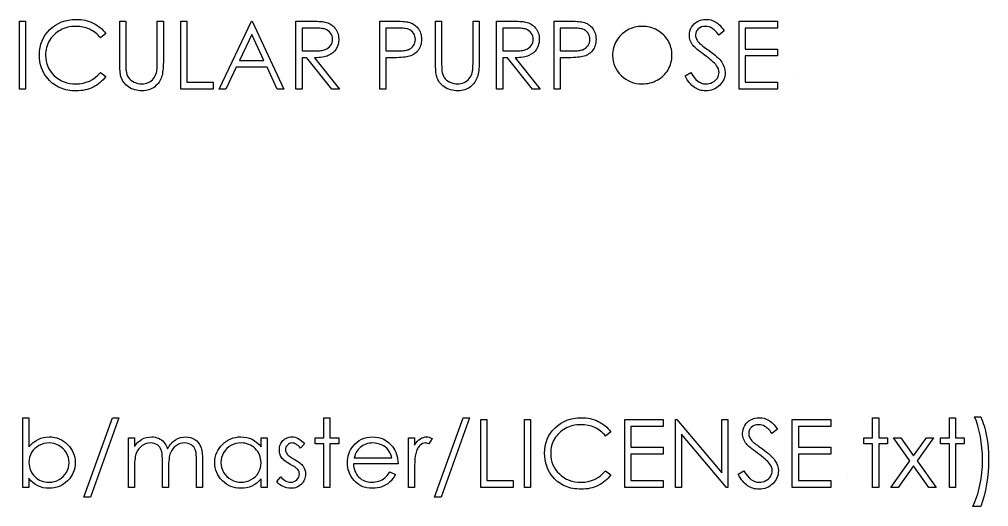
# Model space of a CAD drawing. Header units: millimetres. Extents: x -49 to 245, y 0 to 119.
# Drawn here: x 194.74 to 244.6, y 66.39 to 91.47 of the extents above; entities that cross this region are included whole.
import ezdxf

# ---------------------------------------------------------------- set-up
doc = ezdxf.new("R2010")
doc.units = ezdxf.units.MM

msp = doc.modelspace()

# ---------------------------------------------------------------- linework, layer by layer
at = {"color": 7, "linetype": 'Continuous'}
for p, q in [((226.76, 91.468), (226.76, 91.468)), ((234.612, 88.417), (234.612, 88.417)), ((237.35, 67.917), (237.35, 67.917))]:
    msp.add_line(p, q, dxfattribs=at)
at = {"color": 7, "linetype": 'Continuous', "flags": 128}
for points in [[(194.744, 91.379), (195.058, 91.379), (195.058, 91.379), (195.058, 87.879), (195.058, 87.879), (194.744, 87.879), (194.744, 87.879), (194.744, 91.379)], [(199.186, 90.736), (198.911, 90.526), (198.911, 90.526), (198.852, 90.595), (198.789, 90.661), (198.724, 90.722), (198.656, 90.778), (198.585, 90.83), (198.511, 90.878), (198.434, 90.921), (198.354, 90.961), (198.187, 91.026), (198.012, 91.072), (197.83, 91.1), (197.639, 91.109), (197.639, 91.109), (197.534, 91.106), (197.431, 91.097), (197.329, 91.081), (197.23, 91.059), (197.132, 91.031), (197.036, 90.998), (196.943, 90.957), (196.851, 90.911), (196.763, 90.859), (196.68, 90.803), (196.602, 90.743), (196.53, 90.678), (196.462, 90.609), (196.399, 90.536), (196.342, 90.459), (196.289, 90.377), (196.242, 90.292), (196.202, 90.205), (196.168, 90.115), (196.14, 90.022), (196.118, 89.926), (196.103, 89.829), (196.093, 89.728), (196.09, 89.625), (196.09, 89.625), (196.097, 89.47), (196.118, 89.322), (196.152, 89.18), (196.201, 89.046), (196.264, 88.917), (196.341, 88.795), (196.431, 88.679), (196.536, 88.571), (196.651, 88.472), (196.774, 88.385), (196.903, 88.313), (197.04, 88.254), (197.184, 88.207), (197.336, 88.174), (197.495, 88.154), (197.661, 88.148), (197.661, 88.148), (197.844, 88.157), (198.019, 88.184), (198.187, 88.23), (198.348, 88.294), (198.5, 88.376), (198.645, 88.476), (198.782, 88.594), (198.911, 88.731), (198.911, 88.731), (199.186, 88.523), (199.186, 88.523), (199.119, 88.438), (199.047, 88.357), (198.972, 88.282), (198.893, 88.212), (198.81, 88.146), (198.722, 88.086), (198.63, 88.031), (198.535, 87.98), (198.436, 87.935), (198.334, 87.897), (198.23, 87.864), (198.122, 87.836), (198.012, 87.815), (197.898, 87.801), (197.782, 87.792), (197.663, 87.789), (197.663, 87.789), (197.55, 87.791), (197.44, 87.799), (197.334, 87.811), (197.23, 87.827), (197.129, 87.848), (197.032, 87.875), (196.937, 87.906), (196.845, 87.942), (196.756, 87.982), (196.67, 88.028), (196.588, 88.078), (196.508, 88.133), (196.431, 88.193), (196.358, 88.257), (196.287, 88.327), (196.22, 88.401), (196.22, 88.401), (196.116, 88.533), (196.025, 88.673), (195.949, 88.819), (195.887, 88.972), (195.838, 89.131), (195.804, 89.297), (195.783, 89.469), (195.776, 89.649), (195.776, 89.649), (195.784, 89.837), (195.81, 90.018), (195.852, 90.192), (195.91, 90.357), (195.985, 90.515), (196.078, 90.665), (196.187, 90.808), (196.313, 90.943), (196.452, 91.067), (196.598, 91.173), (196.754, 91.263), (196.918, 91.337), (197.09, 91.395), (197.271, 91.435), (197.461, 91.46), (197.659, 91.468), (197.659, 91.468), (197.78, 91.465), (197.897, 91.456), (198.012, 91.441), (198.123, 91.42), (198.232, 91.393), (198.338, 91.36), (198.441, 91.32), (198.54, 91.275), (198.636, 91.225), (198.728, 91.17), (198.816, 91.109), (198.899, 91.045), (198.977, 90.975), (199.052, 90.9), (199.121, 90.82), (199.186, 90.736)], [(199.904, 91.379), (200.218, 91.379), (200.218, 91.379), (200.218, 89.281), (200.218, 89.281), (200.218, 89.192), (200.219, 89.112), (200.22, 89.041), (200.222, 88.979), (200.224, 88.925), (200.226, 88.88), (200.229, 88.843), (200.232, 88.816), (200.232, 88.816), (200.25, 88.718), (200.276, 88.627), (200.311, 88.546), (200.353, 88.472), (200.407, 88.406), (200.474, 88.345), (200.554, 88.291), (200.646, 88.241), (200.745, 88.2), (200.844, 88.171), (200.943, 88.153), (201.043, 88.148), (201.043, 88.148), (201.128, 88.153), (201.212, 88.166), (201.294, 88.189), (201.375, 88.221), (201.451, 88.261), (201.521, 88.308), (201.584, 88.363), (201.641, 88.424), (201.691, 88.492), (201.734, 88.568), (201.769, 88.649), (201.798, 88.738), (201.798, 88.738), (201.806, 88.775), (201.813, 88.822), (201.82, 88.877), (201.824, 88.94), (201.829, 89.012), (201.831, 89.094), (201.833, 89.183), (201.834, 89.281), (201.834, 89.281), (201.834, 91.379), (201.834, 91.379), (202.148, 91.379), (202.148, 91.379), (202.148, 89.265), (202.148, 89.265), (202.146, 89.15), (202.142, 89.042), (202.135, 88.938), (202.125, 88.84), (202.113, 88.749), (202.098, 88.662), (202.08, 88.581), (202.059, 88.506), (202.034, 88.435), (202.003, 88.366), (201.967, 88.3), (201.926, 88.236), (201.878, 88.174), (201.826, 88.115), (201.768, 88.057), (201.704, 88.003), (201.636, 87.953), (201.564, 87.909), (201.489, 87.872), (201.41, 87.842), (201.328, 87.819), (201.243, 87.802), (201.153, 87.792), (201.06, 87.789), (201.06, 87.789), (200.959, 87.792), (200.862, 87.801), (200.769, 87.818), (200.68, 87.839), (200.593, 87.868), (200.511, 87.902), (200.433, 87.944), (200.358, 87.991), (200.288, 88.043), (200.224, 88.1), (200.166, 88.161), (200.114, 88.226), (200.068, 88.295), (200.028, 88.369), (199.995, 88.446), (199.966, 88.527), (199.966, 88.527), (199.952, 88.583), (199.939, 88.65), (199.929, 88.727), (199.919, 88.814), (199.913, 88.911), (199.908, 89.019), (199.905, 89.136), (199.904, 89.265), (199.904, 89.265), (199.904, 91.379)], [(203.045, 91.379), (203.359, 91.379), (203.359, 91.379), (203.359, 88.237), (203.359, 88.237), (204.705, 88.237), (204.705, 88.237), (204.705, 87.879), (204.705, 87.879), (203.045, 87.879), (203.045, 87.879), (203.045, 91.379)], [(206.725, 91.379), (208.34, 87.879), (208.34, 87.879), (207.999, 87.879), (207.999, 87.879), (207.481, 89), (207.481, 89), (205.894, 89), (205.894, 89), (205.362, 87.879), (205.362, 87.879), (205.019, 87.879), (205.019, 87.879), (206.68, 91.379), (206.68, 91.379), (206.725, 91.379)], [(208.968, 91.379), (209.669, 91.379), (209.669, 91.379), (209.809, 91.378), (209.938, 91.376), (210.054, 91.371), (210.159, 91.367), (210.253, 91.36), (210.334, 91.352), (210.404, 91.342), (210.462, 91.331), (210.462, 91.331), (210.538, 91.311), (210.611, 91.285), (210.68, 91.254), (210.746, 91.218), (210.807, 91.177), (210.865, 91.13), (210.92, 91.079), (210.971, 91.022), (211.017, 90.962), (211.057, 90.898), (211.09, 90.83), (211.118, 90.759), (211.14, 90.685), (211.155, 90.608), (211.164, 90.527), (211.167, 90.443), (211.167, 90.443), (211.158, 90.303), (211.133, 90.173), (211.089, 90.051), (211.029, 89.937), (210.952, 89.835), (210.861, 89.746), (210.755, 89.67), (210.634, 89.607), (210.567, 89.582), (210.494, 89.558), (210.415, 89.539), (210.329, 89.523), (210.237, 89.511), (210.14, 89.502), (210.036, 89.496), (209.926, 89.494), (209.926, 89.494), (211.212, 87.879), (211.212, 87.879), (210.823, 87.879), (210.823, 87.879), (209.537, 89.494), (209.537, 89.494), (209.282, 89.494), (209.282, 89.494), (209.282, 87.879), (209.282, 87.879), (208.968, 87.879), (208.968, 87.879), (208.968, 91.379)], [(213.276, 91.379), (213.962, 91.379), (213.962, 91.379), (214.104, 91.378), (214.234, 91.375), (214.351, 91.371), (214.457, 91.365), (214.55, 91.358), (214.633, 91.349), (214.702, 91.339), (214.759, 91.326), (214.759, 91.326), (214.832, 91.305), (214.9, 91.279), (214.966, 91.248), (215.028, 91.212), (215.086, 91.172), (215.142, 91.126), (215.193, 91.076), (215.242, 91.02), (215.286, 90.961), (215.324, 90.898), (215.356, 90.83), (215.383, 90.76), (215.403, 90.685), (215.418, 90.607), (215.427, 90.525), (215.43, 90.44), (215.43, 90.44), (215.427, 90.353), (215.418, 90.271), (215.404, 90.193), (215.383, 90.119), (215.357, 90.048), (215.325, 89.981), (215.287, 89.918), (215.244, 89.859), (215.196, 89.804), (215.142, 89.754), (215.085, 89.708), (215.023, 89.668), (214.956, 89.632), (214.886, 89.6), (214.811, 89.574), (214.731, 89.551), (214.731, 89.551), (214.665, 89.538), (214.586, 89.526), (214.494, 89.516), (214.389, 89.509), (214.271, 89.502), (214.141, 89.497), (213.997, 89.495), (213.84, 89.494), (213.84, 89.494), (213.59, 89.494), (213.59, 89.494), (213.59, 87.879), (213.59, 87.879), (213.276, 87.879), (213.276, 87.879), (213.276, 91.379)], [(216.148, 91.379), (216.462, 91.379), (216.462, 91.379), (216.462, 89.281), (216.462, 89.281), (216.462, 89.192), (216.462, 89.112), (216.464, 89.041), (216.465, 88.979), (216.467, 88.925), (216.469, 88.88), (216.472, 88.843), (216.476, 88.816), (216.476, 88.816), (216.493, 88.718), (216.519, 88.627), (216.554, 88.546), (216.597, 88.472), (216.651, 88.406), (216.718, 88.345), (216.798, 88.291), (216.889, 88.241), (216.988, 88.2), (217.087, 88.171), (217.187, 88.153), (217.286, 88.148), (217.286, 88.148), (217.372, 88.153), (217.456, 88.166), (217.538, 88.189), (217.619, 88.221), (217.695, 88.261), (217.764, 88.308), (217.828, 88.363), (217.884, 88.424), (217.934, 88.492), (217.978, 88.568), (218.013, 88.649), (218.041, 88.738), (218.041, 88.738), (218.05, 88.775), (218.057, 88.822), (218.063, 88.877), (218.068, 88.94), (218.072, 89.012), (218.075, 89.094), (218.076, 89.183), (218.077, 89.281), (218.077, 89.281), (218.077, 91.379), (218.077, 91.379), (218.391, 91.379), (218.391, 91.379), (218.391, 89.265), (218.391, 89.265), (218.39, 89.15), (218.386, 89.042), (218.379, 88.938), (218.369, 88.84), (218.356, 88.749), (218.341, 88.662), (218.323, 88.581), (218.302, 88.506), (218.278, 88.435), (218.247, 88.366), (218.211, 88.3), (218.17, 88.236), (218.122, 88.174), (218.069, 88.115), (218.011, 88.057), (217.947, 88.003), (217.879, 87.953), (217.808, 87.909), (217.732, 87.872), (217.654, 87.842), (217.572, 87.819), (217.486, 87.802), (217.396, 87.792), (217.304, 87.789), (217.304, 87.789), (217.203, 87.792), (217.106, 87.801), (217.013, 87.818), (216.923, 87.839), (216.837, 87.868), (216.755, 87.902), (216.676, 87.944), (216.601, 87.991), (216.531, 88.043), (216.467, 88.1), (216.409, 88.161), (216.357, 88.226), (216.312, 88.295), (216.272, 88.369), (216.238, 88.446), (216.21, 88.527), (216.21, 88.527), (216.195, 88.583), (216.183, 88.65), (216.172, 88.727), (216.163, 88.814), (216.157, 88.911), (216.152, 89.019), (216.148, 89.136), (216.148, 89.265), (216.148, 89.265), (216.148, 91.379)], [(219.289, 91.379), (219.989, 91.379), (219.989, 91.379), (220.129, 91.378), (220.258, 91.376), (220.375, 91.371), (220.48, 91.367), (220.573, 91.36), (220.654, 91.352), (220.725, 91.342), (220.782, 91.331), (220.782, 91.331), (220.858, 91.311), (220.931, 91.285), (221.001, 91.254), (221.066, 91.218), (221.128, 91.177), (221.186, 91.13), (221.241, 91.079), (221.291, 91.022), (221.337, 90.962), (221.377, 90.898), (221.411, 90.83), (221.438, 90.759), (221.46, 90.685), (221.475, 90.608), (221.485, 90.527), (221.487, 90.443), (221.487, 90.443), (221.479, 90.303), (221.453, 90.173), (221.41, 90.051), (221.349, 89.937), (221.273, 89.835), (221.182, 89.746), (221.075, 89.67), (220.955, 89.607), (220.887, 89.582), (220.814, 89.558), (220.735, 89.539), (220.65, 89.523), (220.558, 89.511), (220.46, 89.502), (220.356, 89.496), (220.246, 89.494), (220.246, 89.494), (221.532, 87.879), (221.532, 87.879), (221.144, 87.879), (221.144, 87.879), (219.858, 89.494), (219.858, 89.494), (219.603, 89.494), (219.603, 89.494), (219.603, 87.879), (219.603, 87.879), (219.289, 87.879), (219.289, 87.879), (219.289, 91.379)], [(222.25, 91.379), (222.937, 91.379), (222.937, 91.379), (223.078, 91.378), (223.208, 91.375), (223.326, 91.371), (223.432, 91.365), (223.525, 91.358), (223.607, 91.349), (223.676, 91.339), (223.734, 91.326), (223.734, 91.326), (223.806, 91.305), (223.875, 91.279), (223.94, 91.248), (224.002, 91.212), (224.061, 91.172), (224.116, 91.126), (224.168, 91.076), (224.216, 91.02), (224.26, 90.961), (224.298, 90.898), (224.33, 90.83), (224.357, 90.76), (224.377, 90.685), (224.392, 90.607), (224.401, 90.525), (224.404, 90.44), (224.404, 90.44), (224.401, 90.353), (224.392, 90.271), (224.378, 90.193), (224.358, 90.119), (224.331, 90.048), (224.3, 89.981), (224.262, 89.918), (224.218, 89.859), (224.17, 89.804), (224.117, 89.754), (224.059, 89.708), (223.997, 89.668), (223.931, 89.632), (223.86, 89.6), (223.785, 89.574), (223.706, 89.551), (223.706, 89.551), (223.64, 89.538), (223.561, 89.526), (223.469, 89.516), (223.364, 89.509), (223.246, 89.502), (223.115, 89.497), (222.972, 89.495), (222.815, 89.494), (222.815, 89.494), (222.564, 89.494), (222.564, 89.494), (222.564, 87.879), (222.564, 87.879), (222.25, 87.879), (222.25, 87.879), (222.25, 91.379)], [(228.981, 88.554), (229.277, 88.731), (229.277, 88.731), (229.362, 88.594), (229.449, 88.476), (229.54, 88.376), (229.635, 88.294), (229.733, 88.23), (229.834, 88.184), (229.938, 88.157), (230.045, 88.148), (230.045, 88.148), (230.137, 88.153), (230.226, 88.168), (230.312, 88.193), (230.396, 88.229), (230.473, 88.273), (230.54, 88.325), (230.598, 88.383), (230.645, 88.449), (230.683, 88.519), (230.71, 88.591), (230.725, 88.664), (230.731, 88.741), (230.731, 88.741), (230.723, 88.828), (230.699, 88.915), (230.66, 89), (230.605, 89.084), (230.605, 89.084), (230.558, 89.144), (230.502, 89.206), (230.436, 89.272), (230.361, 89.34), (230.278, 89.411), (230.186, 89.485), (230.085, 89.563), (229.974, 89.643), (229.974, 89.643), (229.864, 89.722), (229.766, 89.796), (229.678, 89.864), (229.601, 89.926), (229.534, 89.983), (229.479, 90.034), (229.435, 90.079), (229.401, 90.119), (229.401, 90.119), (229.355, 90.181), (229.315, 90.244), (229.282, 90.309), (229.254, 90.375), (229.233, 90.442), (229.217, 90.511), (229.208, 90.581), (229.205, 90.651), (229.205, 90.651), (229.212, 90.762), (229.233, 90.869), (229.268, 90.97), (229.316, 91.066), (229.378, 91.154), (229.45, 91.233), (229.534, 91.301), (229.629, 91.36), (229.732, 91.407), (229.84, 91.442), (229.951, 91.461), (230.068, 91.468), (230.068, 91.468), (230.191, 91.461), (230.311, 91.437), (230.426, 91.397), (230.537, 91.341), (230.593, 91.306), (230.648, 91.265), (230.705, 91.217), (230.763, 91.162), (230.821, 91.1), (230.88, 91.032), (230.94, 90.957), (231, 90.876), (231, 90.876), (230.716, 90.661), (230.716, 90.661), (230.664, 90.726), (230.615, 90.786), (230.567, 90.84), (230.521, 90.888), (230.477, 90.93), (230.435, 90.966), (230.394, 90.997), (230.357, 91.022), (230.281, 91.06), (230.202, 91.088), (230.119, 91.104), (230.033, 91.109), (230.033, 91.109), (229.925, 91.102), (229.827, 91.077), (229.74, 91.037), (229.663, 90.981), (229.6, 90.914), (229.555, 90.839), (229.529, 90.756), (229.519, 90.666), (229.519, 90.666), (229.522, 90.61), (229.532, 90.555), (229.547, 90.5), (229.569, 90.446), (229.599, 90.391), (229.639, 90.335), (229.689, 90.276), (229.75, 90.214), (229.75, 90.214), (229.773, 90.194), (229.806, 90.167), (229.85, 90.134), (229.904, 90.093), (229.967, 90.046), (230.042, 89.993), (230.126, 89.933), (230.221, 89.865), (230.221, 89.865), (230.334, 89.782), (230.439, 89.701), (230.533, 89.623), (230.619, 89.546), (230.695, 89.473), (230.763, 89.401), (230.821, 89.332), (230.869, 89.265), (230.946, 89.133), (231.001, 89.001), (231.034, 88.868), (231.045, 88.736), (231.045, 88.736), (231.041, 88.642), (231.027, 88.551), (231.004, 88.463), (230.972, 88.378), (230.932, 88.296), (230.881, 88.218), (230.822, 88.143), (230.753, 88.071), (230.678, 88.005), (230.6, 87.947), (230.517, 87.899), (230.431, 87.86), (230.34, 87.829), (230.246, 87.806), (230.148, 87.793), (230.045, 87.789), (230.045, 87.789), (229.966, 87.792), (229.888, 87.8), (229.813, 87.813), (229.739, 87.833), (229.667, 87.857), (229.597, 87.888), (229.529, 87.923), (229.463, 87.965), (229.398, 88.012), (229.335, 88.068), (229.273, 88.13), (229.212, 88.2), (229.152, 88.277), (229.094, 88.362), (229.037, 88.454), (228.981, 88.554)], [(231.763, 91.379), (233.737, 91.379), (233.737, 91.379), (233.737, 91.02), (233.737, 91.02), (232.077, 91.02), (232.077, 91.02), (232.077, 89.943), (232.077, 89.943), (233.737, 89.943), (233.737, 89.943), (233.737, 89.584), (233.737, 89.584), (232.077, 89.584), (232.077, 89.584), (232.077, 88.237), (232.077, 88.237), (233.737, 88.237), (233.737, 88.237), (233.737, 87.879), (233.737, 87.879), (231.763, 87.879), (231.763, 87.879), (231.763, 91.379)], [(209.282, 91.02), (209.282, 89.853), (209.282, 89.853), (209.923, 89.848), (209.923, 89.848), (210.013, 89.849), (210.097, 89.852), (210.175, 89.857), (210.247, 89.864), (210.313, 89.873), (210.373, 89.884), (210.427, 89.898), (210.474, 89.913), (210.558, 89.951), (210.633, 89.998), (210.698, 90.055), (210.753, 90.122), (210.797, 90.196), (210.828, 90.274), (210.846, 90.357), (210.853, 90.443), (210.853, 90.443), (210.846, 90.527), (210.828, 90.608), (210.795, 90.684), (210.751, 90.757), (210.696, 90.823), (210.634, 90.878), (210.564, 90.923), (210.485, 90.959), (210.441, 90.973), (210.389, 90.985), (210.331, 90.996), (210.267, 91.004), (210.194, 91.011), (210.116, 91.016), (210.03, 91.019), (209.939, 91.02), (209.939, 91.02), (209.282, 91.02)], [(213.59, 91.02), (213.59, 89.853), (213.59, 89.853), (214.203, 89.845), (214.203, 89.845), (214.292, 89.846), (214.376, 89.849), (214.453, 89.854), (214.525, 89.861), (214.589, 89.87), (214.648, 89.881), (214.7, 89.894), (214.746, 89.909), (214.827, 89.946), (214.9, 89.993), (214.963, 90.051), (215.017, 90.117), (215.06, 90.192), (215.091, 90.269), (215.109, 90.352), (215.116, 90.438), (215.116, 90.438), (215.109, 90.522), (215.091, 90.604), (215.06, 90.681), (215.017, 90.755), (214.963, 90.821), (214.903, 90.877), (214.834, 90.923), (214.757, 90.959), (214.714, 90.973), (214.664, 90.985), (214.607, 90.996), (214.545, 91.004), (214.475, 91.011), (214.4, 91.016), (214.318, 91.019), (214.23, 91.02), (214.23, 91.02), (213.59, 91.02)], [(219.603, 91.02), (219.603, 89.853), (219.603, 89.853), (220.244, 89.848), (220.244, 89.848), (220.333, 89.849), (220.417, 89.852), (220.495, 89.857), (220.568, 89.864), (220.633, 89.873), (220.693, 89.884), (220.747, 89.898), (220.795, 89.913), (220.879, 89.951), (220.954, 89.998), (221.018, 90.055), (221.073, 90.122), (221.117, 90.196), (221.148, 90.274), (221.167, 90.357), (221.173, 90.443), (221.173, 90.443), (221.167, 90.527), (221.148, 90.608), (221.116, 90.684), (221.072, 90.757), (221.017, 90.823), (220.955, 90.878), (220.884, 90.923), (220.806, 90.959), (220.761, 90.973), (220.71, 90.985), (220.652, 90.996), (220.587, 91.004), (220.515, 91.011), (220.436, 91.016), (220.351, 91.019), (220.259, 91.02), (220.259, 91.02), (219.603, 91.02)], [(222.564, 91.02), (222.564, 89.853), (222.564, 89.853), (223.177, 89.845), (223.177, 89.845), (223.267, 89.846), (223.35, 89.849), (223.427, 89.854), (223.499, 89.861), (223.563, 89.87), (223.622, 89.881), (223.674, 89.894), (223.72, 89.909), (223.802, 89.946), (223.875, 89.993), (223.937, 90.051), (223.991, 90.117), (224.035, 90.192), (224.065, 90.269), (224.084, 90.352), (224.09, 90.438), (224.09, 90.438), (224.084, 90.522), (224.065, 90.604), (224.035, 90.681), (223.991, 90.755), (223.938, 90.821), (223.878, 90.877), (223.808, 90.923), (223.732, 90.959), (223.688, 90.973), (223.638, 90.985), (223.582, 90.996), (223.519, 91.004), (223.45, 91.011), (223.375, 91.016), (223.293, 91.019), (223.204, 91.02), (223.204, 91.02), (222.564, 91.02)], [(226.775, 91.109), (226.676, 91.106), (226.578, 91.097), (226.481, 91.081), (226.385, 91.059), (226.291, 91.031), (226.198, 90.996), (226.107, 90.956), (226.017, 90.909), (225.93, 90.857), (225.848, 90.8), (225.771, 90.739), (225.698, 90.674), (225.631, 90.604), (225.568, 90.531), (225.51, 90.452), (225.458, 90.37), (225.411, 90.284), (225.37, 90.196), (225.335, 90.105), (225.307, 90.011), (225.285, 89.916), (225.269, 89.818), (225.259, 89.718), (225.257, 89.614), (225.257, 89.614), (225.264, 89.463), (225.285, 89.318), (225.319, 89.179), (225.368, 89.046), (225.431, 88.918), (225.507, 88.797), (225.597, 88.682), (225.702, 88.573), (225.816, 88.473), (225.936, 88.387), (226.062, 88.314), (226.193, 88.254), (226.33, 88.207), (226.472, 88.174), (226.621, 88.154), (226.775, 88.148), (226.775, 88.148), (226.879, 88.151), (226.981, 88.16), (227.081, 88.175), (227.179, 88.197), (227.275, 88.224), (227.369, 88.257), (227.461, 88.297), (227.551, 88.343), (227.638, 88.394), (227.72, 88.449), (227.797, 88.51), (227.869, 88.574), (227.936, 88.643), (227.999, 88.716), (228.056, 88.794), (228.108, 88.877), (228.155, 88.963), (228.196, 89.051), (228.23, 89.142), (228.258, 89.235), (228.28, 89.331), (228.295, 89.428), (228.305, 89.528), (228.308, 89.631), (228.308, 89.631), (228.305, 89.732), (228.295, 89.832), (228.28, 89.929), (228.258, 90.023), (228.23, 90.115), (228.196, 90.204), (228.155, 90.291), (228.108, 90.376), (228.056, 90.457), (227.998, 90.534), (227.935, 90.607), (227.868, 90.676), (227.795, 90.74), (227.716, 90.801), (227.633, 90.857), (227.545, 90.909), (227.454, 90.956), (227.361, 90.996), (227.267, 91.031), (227.171, 91.059), (227.074, 91.081), (226.976, 91.097), (226.876, 91.106), (226.775, 91.109)], [(206.699, 90.696), (206.065, 89.359), (206.065, 89.359), (207.316, 89.359), (207.316, 89.359), (206.699, 90.696)], [(194.923, 67.379), (194.923, 70.968), (194.923, 70.968), (195.237, 70.968), (195.237, 70.968), (195.237, 69.472), (195.237, 69.472), (195.346, 69.592), (195.46, 69.695), (195.582, 69.783), (195.709, 69.854), (195.842, 69.91), (195.982, 69.95), (196.129, 69.973), (196.281, 69.981), (196.281, 69.981), (196.416, 69.975), (196.547, 69.957), (196.673, 69.926), (196.793, 69.884), (196.908, 69.83), (197.019, 69.763), (197.124, 69.684), (197.224, 69.593), (197.316, 69.494), (197.395, 69.389), (197.463, 69.279), (197.518, 69.164), (197.561, 69.044), (197.591, 68.919), (197.609, 68.788), (197.616, 68.652), (197.616, 68.652), (197.609, 68.519), (197.591, 68.39), (197.56, 68.265), (197.517, 68.146), (197.461, 68.032), (197.393, 67.923), (197.313, 67.819), (197.221, 67.72), (197.12, 67.63), (197.013, 67.551), (196.903, 67.484), (196.786, 67.43), (196.665, 67.388), (196.539, 67.357), (196.407, 67.34), (196.271, 67.334), (196.271, 67.334), (196.115, 67.341), (195.967, 67.364), (195.827, 67.404), (195.694, 67.458), (195.568, 67.529), (195.451, 67.618), (195.34, 67.726), (195.237, 67.852), (195.237, 67.852), (195.237, 67.379), (195.237, 67.379), (194.923, 67.379)], [(199.859, 70.968), (198.395, 66.885), (198.395, 66.885), (198.064, 66.885), (198.064, 66.885), (199.528, 70.968), (199.528, 70.968), (199.859, 70.968)], [(210.404, 70.968), (210.718, 70.968), (210.718, 70.968), (210.718, 69.936), (210.718, 69.936), (211.167, 69.936), (211.167, 69.936), (211.167, 69.622), (211.167, 69.622), (210.718, 69.622), (210.718, 69.622), (210.718, 67.379), (210.718, 67.379), (210.404, 67.379), (210.404, 67.379), (210.404, 69.622), (210.404, 69.622), (209.955, 69.622), (209.955, 69.622), (209.955, 69.936), (209.955, 69.936), (210.404, 69.936), (210.404, 69.936), (210.404, 70.968)], [(217.898, 70.968), (216.434, 66.885), (216.434, 66.885), (216.103, 66.885), (216.103, 66.885), (217.567, 70.968), (217.567, 70.968), (217.898, 70.968)], [(218.481, 70.879), (218.795, 70.879), (218.795, 70.879), (218.795, 67.737), (218.795, 67.737), (220.141, 67.737), (220.141, 67.737), (220.141, 67.379), (220.141, 67.379), (218.481, 67.379), (218.481, 67.379), (218.481, 70.879)], [(220.724, 70.879), (221.039, 70.879), (221.039, 70.879), (221.039, 67.379), (221.039, 67.379), (220.725, 67.379), (220.725, 67.379), (220.725, 70.879)], [(225.167, 70.236), (224.892, 70.026), (224.892, 70.026), (224.832, 70.095), (224.77, 70.161), (224.705, 70.222), (224.637, 70.278), (224.565, 70.33), (224.492, 70.378), (224.415, 70.421), (224.335, 70.461), (224.168, 70.526), (223.993, 70.572), (223.811, 70.6), (223.62, 70.609), (223.62, 70.609), (223.515, 70.606), (223.411, 70.597), (223.31, 70.581), (223.211, 70.559), (223.113, 70.531), (223.017, 70.498), (222.924, 70.457), (222.832, 70.411), (222.744, 70.359), (222.661, 70.303), (222.583, 70.243), (222.51, 70.178), (222.442, 70.109), (222.38, 70.036), (222.322, 69.959), (222.27, 69.877), (222.223, 69.792), (222.183, 69.705), (222.149, 69.615), (222.121, 69.522), (222.099, 69.426), (222.083, 69.329), (222.074, 69.228), (222.071, 69.125), (222.071, 69.125), (222.078, 68.97), (222.099, 68.822), (222.133, 68.68), (222.182, 68.546), (222.245, 68.417), (222.322, 68.295), (222.412, 68.179), (222.517, 68.071), (222.632, 67.972), (222.754, 67.885), (222.884, 67.813), (223.021, 67.754), (223.165, 67.707), (223.317, 67.674), (223.476, 67.654), (223.642, 67.648), (223.642, 67.648), (223.825, 67.657), (224, 67.684), (224.168, 67.73), (224.328, 67.794), (224.48, 67.876), (224.626, 67.976), (224.762, 68.094), (224.892, 68.231), (224.892, 68.231), (225.167, 68.023), (225.167, 68.023), (225.1, 67.938), (225.028, 67.857), (224.953, 67.782), (224.874, 67.712), (224.79, 67.646), (224.703, 67.586), (224.611, 67.531), (224.516, 67.48), (224.417, 67.435), (224.315, 67.397), (224.211, 67.364), (224.103, 67.336), (223.993, 67.315), (223.879, 67.301), (223.763, 67.292), (223.644, 67.289), (223.644, 67.289), (223.531, 67.291), (223.421, 67.299), (223.315, 67.311), (223.211, 67.327), (223.11, 67.348), (223.012, 67.375), (222.918, 67.406), (222.826, 67.442), (222.737, 67.482), (222.651, 67.528), (222.569, 67.578), (222.489, 67.633), (222.412, 67.693), (222.339, 67.757), (222.268, 67.827), (222.2, 67.901), (222.2, 67.901), (222.097, 68.033), (222.006, 68.173), (221.93, 68.319), (221.867, 68.472), (221.819, 68.631), (221.785, 68.797), (221.764, 68.969), (221.757, 69.149), (221.757, 69.149), (221.765, 69.337), (221.79, 69.518), (221.832, 69.692), (221.891, 69.857), (221.966, 70.015), (222.059, 70.165), (222.167, 70.308), (222.294, 70.443), (222.433, 70.567), (222.579, 70.673), (222.735, 70.763), (222.899, 70.837), (223.071, 70.895), (223.252, 70.935), (223.442, 70.96), (223.64, 70.968), (223.64, 70.968), (223.76, 70.965), (223.878, 70.956), (223.993, 70.941), (224.104, 70.92), (224.213, 70.893), (224.319, 70.86), (224.422, 70.82), (224.521, 70.775), (224.617, 70.725), (224.709, 70.67), (224.797, 70.609), (224.879, 70.545), (224.958, 70.475), (225.032, 70.4), (225.102, 70.32), (225.167, 70.236)], [(225.885, 70.879), (227.859, 70.879), (227.859, 70.879), (227.859, 70.52), (227.859, 70.52), (226.199, 70.52), (226.199, 70.52), (226.199, 69.443), (226.199, 69.443), (227.859, 69.443), (227.859, 69.443), (227.859, 69.084), (227.859, 69.084), (226.199, 69.084), (226.199, 69.084), (226.199, 67.737), (226.199, 67.737), (227.859, 67.737), (227.859, 67.737), (227.859, 67.379), (227.859, 67.379), (225.885, 67.379), (225.885, 67.379), (225.885, 70.879)], [(228.487, 67.379), (228.487, 70.879), (228.487, 70.879), (228.553, 70.879), (228.553, 70.879), (230.866, 68.124), (230.866, 68.124), (230.866, 70.879), (230.866, 70.879), (231.18, 70.879), (231.18, 70.879), (231.18, 67.379), (231.18, 67.379), (231.108, 67.379), (231.108, 67.379), (228.802, 70.127), (228.802, 70.127), (228.802, 67.379), (228.802, 67.379), (228.487, 67.379)], [(231.718, 68.054), (232.014, 68.231), (232.014, 68.231), (232.099, 68.094), (232.187, 67.976), (232.278, 67.876), (232.372, 67.794), (232.47, 67.73), (232.571, 67.684), (232.675, 67.657), (232.782, 67.648), (232.782, 67.648), (232.874, 67.653), (232.963, 67.668), (233.05, 67.693), (233.133, 67.729), (233.21, 67.773), (233.277, 67.825), (233.335, 67.883), (233.383, 67.949), (233.42, 68.019), (233.447, 68.091), (233.463, 68.164), (233.468, 68.241), (233.468, 68.241), (233.46, 68.328), (233.437, 68.415), (233.397, 68.5), (233.343, 68.584), (233.343, 68.584), (233.295, 68.644), (233.239, 68.706), (233.173, 68.772), (233.099, 68.84), (233.015, 68.911), (232.923, 68.985), (232.822, 69.063), (232.712, 69.143), (232.712, 69.143), (232.602, 69.222), (232.503, 69.296), (232.415, 69.364), (232.338, 69.426), (232.271, 69.483), (232.216, 69.534), (232.172, 69.579), (232.138, 69.619), (232.138, 69.619), (232.093, 69.681), (232.053, 69.744), (232.019, 69.809), (231.992, 69.875), (231.97, 69.942), (231.954, 70.011), (231.945, 70.081), (231.943, 70.151), (231.943, 70.151), (231.95, 70.262), (231.971, 70.369), (232.005, 70.47), (232.053, 70.566), (232.115, 70.654), (232.187, 70.733), (232.271, 70.801), (232.366, 70.86), (232.469, 70.907), (232.577, 70.942), (232.689, 70.961), (232.805, 70.968), (232.805, 70.968), (232.928, 70.961), (233.048, 70.937), (233.163, 70.897), (233.275, 70.841), (233.33, 70.806), (233.385, 70.765), (233.442, 70.717), (233.5, 70.662), (233.558, 70.6), (233.617, 70.532), (233.677, 70.457), (233.737, 70.376), (233.737, 70.376), (233.453, 70.161), (233.453, 70.161), (233.402, 70.226), (233.352, 70.286), (233.304, 70.34), (233.258, 70.388), (233.214, 70.43), (233.172, 70.466), (233.132, 70.497), (233.094, 70.522), (233.018, 70.56), (232.939, 70.588), (232.856, 70.604), (232.77, 70.609), (232.77, 70.609), (232.662, 70.602), (232.564, 70.577), (232.477, 70.537), (232.4, 70.481), (232.337, 70.414), (232.292, 70.339), (232.266, 70.256), (232.257, 70.166), (232.257, 70.166), (232.259, 70.11), (232.269, 70.055), (232.284, 70), (232.306, 69.946), (232.336, 69.891), (232.376, 69.835), (232.426, 69.776), (232.487, 69.714), (232.487, 69.714), (232.51, 69.694), (232.543, 69.667), (232.587, 69.634), (232.641, 69.593), (232.705, 69.546), (232.779, 69.493), (232.863, 69.433), (232.958, 69.365), (232.958, 69.365), (233.071, 69.282), (233.176, 69.201), (233.27, 69.123), (233.356, 69.046), (233.432, 68.973), (233.5, 68.901), (233.558, 68.832), (233.606, 68.765), (233.683, 68.633), (233.738, 68.501), (233.771, 68.368), (233.782, 68.236), (233.782, 68.236), (233.778, 68.142), (233.764, 68.051), (233.742, 67.963), (233.709, 67.878), (233.669, 67.796), (233.618, 67.718), (233.559, 67.643), (233.491, 67.571), (233.416, 67.505), (233.337, 67.447), (233.254, 67.399), (233.168, 67.36), (233.078, 67.329), (232.983, 67.306), (232.885, 67.293), (232.782, 67.289), (232.782, 67.289), (232.703, 67.292), (232.625, 67.3), (232.55, 67.313), (232.476, 67.333), (232.405, 67.357), (232.334, 67.388), (232.266, 67.423), (232.2, 67.465), (232.135, 67.512), (232.072, 67.568), (232.01, 67.63), (231.949, 67.7), (231.889, 67.777), (231.831, 67.862), (231.774, 67.954), (231.718, 68.054)], [(234.5, 70.879), (236.475, 70.879), (236.475, 70.879), (236.475, 70.52), (236.475, 70.52), (234.814, 70.52), (234.814, 70.52), (234.814, 69.443), (234.814, 69.443), (236.475, 69.443), (236.475, 69.443), (236.475, 69.084), (236.475, 69.084), (234.814, 69.084), (234.814, 69.084), (234.814, 67.737), (234.814, 67.737), (236.475, 67.737), (236.475, 67.737), (236.475, 67.379), (236.475, 67.379), (234.5, 67.379), (234.5, 67.379), (234.5, 70.879)], [(238.628, 70.968), (238.943, 70.968), (238.943, 70.968), (238.943, 69.936), (238.943, 69.936), (239.391, 69.936), (239.391, 69.936), (239.391, 69.622), (239.391, 69.622), (238.943, 69.622), (238.943, 69.622), (238.943, 67.379), (238.943, 67.379), (238.628, 67.379), (238.628, 67.379), (238.628, 69.622), (238.628, 69.622), (238.18, 69.622), (238.18, 69.622), (238.18, 69.936), (238.18, 69.936), (238.628, 69.936), (238.628, 69.936), (238.628, 70.968)], [(242.577, 70.968), (242.891, 70.968), (242.891, 70.968), (242.891, 69.936), (242.891, 69.936), (243.34, 69.936), (243.34, 69.936), (243.34, 69.622), (243.34, 69.622), (242.891, 69.622), (242.891, 69.622), (242.891, 67.379), (242.891, 67.379), (242.577, 67.379), (242.577, 67.379), (242.577, 69.622), (242.577, 69.622), (242.128, 69.622), (242.128, 69.622), (242.128, 69.936), (242.128, 69.936), (242.577, 69.936), (242.577, 69.936), (242.577, 70.968)], [(244.192, 66.391), (243.789, 66.391), (243.789, 66.391), (243.844, 66.512), (243.896, 66.638), (243.946, 66.769), (243.992, 66.904), (244.035, 67.045), (244.076, 67.19), (244.113, 67.341), (244.148, 67.496), (244.207, 67.814), (244.249, 68.137), (244.274, 68.466), (244.282, 68.799), (244.282, 68.799), (244.275, 69.107), (244.256, 69.41), (244.221, 69.707), (244.174, 69.998), (244.115, 70.278), (244.047, 70.541), (243.967, 70.785), (243.878, 71.013), (243.878, 71.013), (244.193, 71.013), (244.193, 71.013), (244.238, 70.906), (244.281, 70.794), (244.322, 70.677), (244.36, 70.557), (244.396, 70.43), (244.429, 70.3), (244.46, 70.165), (244.488, 70.025), (244.535, 69.737), (244.569, 69.445), (244.589, 69.145), (244.596, 68.841), (244.596, 68.841), (244.59, 68.513), (244.57, 68.19), (244.538, 67.869), (244.493, 67.554), (244.435, 67.246), (244.366, 66.949), (244.285, 66.665), (244.193, 66.391)], [(200.353, 69.936), (200.667, 69.936), (200.667, 69.936), (200.667, 69.492), (200.667, 69.492), (200.754, 69.607), (200.842, 69.705), (200.931, 69.786), (201.022, 69.851), (201.022, 69.851), (201.149, 69.908), (201.279, 69.949), (201.412, 69.973), (201.549, 69.981), (201.549, 69.981), (201.641, 69.976), (201.731, 69.963), (201.819, 69.94), (201.904, 69.907), (201.984, 69.867), (202.057, 69.822), (202.122, 69.77), (202.179, 69.712), (202.23, 69.645), (202.278, 69.564), (202.322, 69.471), (202.363, 69.363), (202.363, 69.363), (202.405, 69.437), (202.45, 69.506), (202.498, 69.57), (202.547, 69.63), (202.6, 69.685), (202.655, 69.736), (202.712, 69.782), (202.772, 69.823), (202.897, 69.892), (203.028, 69.942), (203.161, 69.971), (203.301, 69.981), (203.301, 69.981), (203.429, 69.973), (203.55, 69.948), (203.663, 69.906), (203.768, 69.848), (203.863, 69.775), (203.945, 69.689), (204.013, 69.59), (204.069, 69.477), (204.092, 69.414), (204.111, 69.343), (204.128, 69.265), (204.142, 69.18), (204.153, 69.087), (204.161, 68.987), (204.165, 68.879), (204.167, 68.764), (204.167, 68.764), (204.167, 67.379), (204.167, 67.379), (203.853, 67.379), (203.853, 67.379), (203.853, 68.765), (203.853, 68.765), (203.852, 68.863), (203.849, 68.954), (203.844, 69.036), (203.838, 69.11), (203.83, 69.176), (203.819, 69.234), (203.807, 69.285), (203.793, 69.327), (203.758, 69.4), (203.713, 69.466), (203.656, 69.523), (203.59, 69.574), (203.515, 69.614), (203.432, 69.644), (203.343, 69.661), (203.246, 69.667), (203.246, 69.667), (203.128, 69.659), (203.015, 69.632), (202.906, 69.588), (202.803, 69.527), (202.709, 69.451), (202.629, 69.363), (202.563, 69.264), (202.509, 69.153), (202.488, 69.09), (202.469, 69.017), (202.453, 68.934), (202.44, 68.842), (202.43, 68.739), (202.422, 68.627), (202.418, 68.505), (202.417, 68.373), (202.417, 68.373), (202.417, 67.379), (202.417, 67.379), (202.103, 67.379), (202.103, 67.379), (202.103, 68.679), (202.103, 68.679), (202.102, 68.789), (202.099, 68.891), (202.094, 68.983), (202.088, 69.065), (202.08, 69.139), (202.07, 69.203), (202.058, 69.258), (202.044, 69.304), (202.01, 69.382), (201.964, 69.452), (201.907, 69.514), (201.84, 69.567), (201.764, 69.611), (201.681, 69.642), (201.591, 69.661), (201.494, 69.667), (201.494, 69.667), (201.381, 69.659), (201.271, 69.633), (201.164, 69.59), (201.062, 69.53), (200.968, 69.456), (200.886, 69.37), (200.818, 69.272), (200.764, 69.162), (200.741, 69.1), (200.722, 69.032), (200.705, 68.955), (200.691, 68.87), (200.68, 68.778), (200.673, 68.678), (200.668, 68.57), (200.667, 68.455), (200.667, 68.455), (200.667, 67.379), (200.667, 67.379), (200.353, 67.379), (200.353, 67.379), (200.353, 69.936)], [(207.487, 69.936), (207.487, 67.379), (207.487, 67.379), (207.173, 67.379), (207.173, 67.379), (207.173, 67.821), (207.173, 67.821), (207.065, 67.703), (206.95, 67.602), (206.828, 67.518), (206.701, 67.451), (206.567, 67.4), (206.427, 67.363), (206.281, 67.341), (206.129, 67.334), (206.129, 67.334), (205.993, 67.34), (205.863, 67.358), (205.737, 67.388), (205.617, 67.43), (205.502, 67.485), (205.391, 67.552), (205.286, 67.63), (205.186, 67.721), (205.094, 67.821), (205.015, 67.925), (204.948, 68.035), (204.893, 68.151), (204.85, 68.272), (204.82, 68.397), (204.801, 68.528), (204.795, 68.664), (204.795, 68.664), (204.801, 68.798), (204.82, 68.927), (204.85, 69.05), (204.894, 69.169), (204.949, 69.283), (205.017, 69.391), (205.097, 69.496), (205.189, 69.595), (205.29, 69.685), (205.397, 69.764), (205.507, 69.83), (205.624, 69.884), (205.745, 69.927), (205.871, 69.957), (206.002, 69.975), (206.138, 69.981), (206.138, 69.981), (206.295, 69.973), (206.443, 69.95), (206.584, 69.911), (206.718, 69.857), (206.843, 69.786), (206.962, 69.696), (207.071, 69.589), (207.173, 69.463), (207.173, 69.463), (207.173, 69.936), (207.173, 69.936), (207.487, 69.936)], [(209.417, 69.617), (209.204, 69.398), (209.204, 69.398), (209.148, 69.461), (209.092, 69.516), (209.035, 69.562), (208.981, 69.6), (208.925, 69.629), (208.871, 69.65), (208.816, 69.663), (208.762, 69.667), (208.762, 69.667), (208.696, 69.661), (208.635, 69.641), (208.578, 69.609), (208.527, 69.563), (208.484, 69.509), (208.454, 69.452), (208.436, 69.389), (208.43, 69.323), (208.43, 69.323), (208.435, 69.262), (208.451, 69.204), (208.479, 69.147), (208.517, 69.091), (208.517, 69.091), (208.541, 69.062), (208.572, 69.032), (208.608, 69.001), (208.651, 68.969), (208.7, 68.935), (208.755, 68.901), (208.815, 68.864), (208.882, 68.827), (208.882, 68.827), (208.963, 68.781), (209.038, 68.735), (209.106, 68.69), (209.167, 68.645), (209.221, 68.6), (209.268, 68.556), (209.309, 68.512), (209.343, 68.468), (209.343, 68.468), (209.394, 68.378), (209.432, 68.282), (209.454, 68.18), (209.462, 68.073), (209.462, 68.073), (209.458, 67.997), (209.448, 67.924), (209.432, 67.854), (209.408, 67.787), (209.378, 67.723), (209.341, 67.662), (209.298, 67.604), (209.247, 67.548), (209.192, 67.498), (209.134, 67.454), (209.072, 67.418), (209.007, 67.388), (208.938, 67.364), (208.866, 67.347), (208.791, 67.337), (208.712, 67.334), (208.712, 67.334), (208.606, 67.339), (208.503, 67.357), (208.402, 67.386), (208.304, 67.425), (208.21, 67.476), (208.125, 67.536), (208.049, 67.604), (207.981, 67.68), (207.981, 67.68), (208.189, 67.917), (208.189, 67.917), (208.25, 67.854), (208.311, 67.799), (208.373, 67.753), (208.435, 67.715), (208.499, 67.686), (208.564, 67.665), (208.63, 67.652), (208.696, 67.648), (208.696, 67.648), (208.787, 67.655), (208.87, 67.679), (208.946, 67.716), (209.016, 67.77), (209.073, 67.834), (209.115, 67.904), (209.139, 67.979), (209.148, 68.059), (209.148, 68.059), (209.142, 68.126), (209.126, 68.189), (209.099, 68.248), (209.061, 68.303), (209.061, 68.303), (209.037, 68.33), (209.005, 68.359), (208.967, 68.39), (208.922, 68.422), (208.87, 68.455), (208.811, 68.49), (208.746, 68.528), (208.674, 68.567), (208.674, 68.567), (208.596, 68.611), (208.524, 68.655), (208.46, 68.699), (208.401, 68.743), (208.349, 68.786), (208.304, 68.83), (208.265, 68.873), (208.233, 68.916), (208.233, 68.916), (208.182, 69.005), (208.145, 69.101), (208.123, 69.202), (208.116, 69.31), (208.116, 69.31), (208.118, 69.381), (208.127, 69.448), (208.142, 69.513), (208.161, 69.574), (208.187, 69.633), (208.219, 69.688), (208.256, 69.741), (208.299, 69.79), (208.346, 69.835), (208.397, 69.873), (208.45, 69.906), (208.506, 69.933), (208.566, 69.954), (208.628, 69.969), (208.693, 69.978), (208.762, 69.981), (208.762, 69.981), (208.843, 69.975), (208.925, 69.959), (209.007, 69.93), (209.089, 69.89), (209.17, 69.839), (209.252, 69.776), (209.335, 69.703), (209.417, 69.617)], [(213.804, 68.186), (214.084, 68.04), (214.084, 68.04), (214.015, 67.923), (213.941, 67.817), (213.863, 67.723), (213.779, 67.642), (213.69, 67.571), (213.596, 67.51), (213.495, 67.456), (213.39, 67.412), (213.279, 67.378), (213.16, 67.353), (213.035, 67.339), (212.902, 67.334), (212.902, 67.334), (212.755, 67.34), (212.616, 67.359), (212.486, 67.39), (212.363, 67.435), (212.249, 67.491), (212.144, 67.561), (212.045, 67.643), (211.956, 67.737), (211.876, 67.84), (211.807, 67.946), (211.749, 68.055), (211.701, 68.168), (211.663, 68.284), (211.637, 68.402), (211.621, 68.525), (211.616, 68.65), (211.616, 68.65), (211.621, 68.768), (211.634, 68.883), (211.657, 68.995), (211.689, 69.103), (211.731, 69.208), (211.781, 69.31), (211.841, 69.409), (211.91, 69.504), (211.91, 69.504), (212.008, 69.616), (212.113, 69.713), (212.226, 69.795), (212.347, 69.862), (212.476, 69.914), (212.613, 69.952), (212.757, 69.973), (212.91, 69.981), (212.91, 69.981), (213.067, 69.973), (213.216, 69.95), (213.357, 69.91), (213.49, 69.856), (213.615, 69.785), (213.731, 69.698), (213.84, 69.595), (213.94, 69.478), (213.94, 69.478), (214.004, 69.386), (214.06, 69.289), (214.107, 69.186), (214.146, 69.078), (214.177, 68.964), (214.199, 68.845), (214.213, 68.72), (214.218, 68.59), (214.218, 68.59), (211.93, 68.59), (211.93, 68.59), (211.936, 68.489), (211.95, 68.392), (211.972, 68.3), (212.003, 68.214), (212.041, 68.132), (212.087, 68.054), (212.142, 67.981), (212.205, 67.912), (212.273, 67.85), (212.345, 67.796), (212.422, 67.751), (212.503, 67.714), (212.587, 67.685), (212.675, 67.665), (212.767, 67.652), (212.863, 67.648), (212.863, 67.648), (212.957, 67.651), (213.049, 67.662), (213.14, 67.681), (213.23, 67.707), (213.316, 67.74), (213.395, 67.777), (213.467, 67.82), (213.533, 67.866), (213.597, 67.923), (213.664, 67.996), (213.733, 68.083), (213.805, 68.186)], [(214.757, 69.936), (215.071, 69.936), (215.071, 69.936), (215.071, 69.56), (215.071, 69.56), (215.142, 69.663), (215.216, 69.752), (215.291, 69.824), (215.368, 69.882), (215.447, 69.925), (215.529, 69.957), (215.611, 69.975), (215.695, 69.981), (215.695, 69.981), (215.76, 69.975), (215.827, 69.959), (215.897, 69.932), (215.968, 69.893), (215.968, 69.893), (215.796, 69.621), (215.796, 69.621), (215.75, 69.641), (215.708, 69.656), (215.669, 69.664), (215.635, 69.667), (215.635, 69.667), (215.56, 69.659), (215.486, 69.633), (215.414, 69.591), (215.342, 69.532), (215.308, 69.497), (215.275, 69.456), (215.246, 69.411), (215.218, 69.361), (215.192, 69.307), (215.168, 69.248), (215.146, 69.184), (215.127, 69.116), (215.127, 69.116), (215.114, 69.055), (215.102, 68.98), (215.092, 68.891), (215.085, 68.788), (215.078, 68.671), (215.074, 68.541), (215.071, 68.397), (215.071, 68.238), (215.071, 68.238), (215.071, 67.379), (215.071, 67.379), (214.757, 67.379), (214.757, 67.379), (214.757, 69.936)], [(239.705, 69.936), (240.079, 69.936), (240.079, 69.936), (240.737, 69.014), (240.737, 69.014), (241.396, 69.936), (241.396, 69.936), (241.769, 69.936), (241.769, 69.936), (240.925, 68.752), (240.925, 68.752), (241.904, 67.379), (241.904, 67.379), (241.53, 67.379), (241.53, 67.379), (240.737, 68.49), (240.737, 68.49), (239.944, 67.379), (239.944, 67.379), (239.571, 67.379), (239.571, 67.379), (240.551, 68.752), (240.551, 68.752), (239.705, 69.936)], [(196.268, 67.648), (196.405, 67.656), (196.537, 67.681), (196.663, 67.722), (196.785, 67.78), (196.897, 67.852), (196.997, 67.938), (197.086, 68.037), (197.161, 68.149), (197.223, 68.27), (197.266, 68.394), (197.293, 68.521), (197.302, 68.652), (197.302, 68.652), (197.292, 68.784), (197.266, 68.912), (197.222, 69.037), (197.16, 69.159), (197.083, 69.272), (196.995, 69.373), (196.894, 69.459), (196.781, 69.533), (196.661, 69.592), (196.535, 69.633), (196.406, 69.659), (196.273, 69.667), (196.273, 69.667), (196.137, 69.659), (196.005, 69.633), (195.876, 69.592), (195.751, 69.533), (195.634, 69.46), (195.532, 69.376), (195.444, 69.28), (195.37, 69.172), (195.312, 69.055), (195.27, 68.931), (195.246, 68.8), (195.237, 68.662), (195.237, 68.662), (195.242, 68.556), (195.256, 68.455), (195.279, 68.357), (195.312, 68.265), (195.354, 68.176), (195.405, 68.092), (195.465, 68.013), (195.535, 67.938), (195.611, 67.87), (195.692, 67.811), (195.777, 67.761), (195.867, 67.721), (195.961, 67.688), (196.059, 67.666), (196.161, 67.652), (196.268, 67.648)], [(206.143, 69.667), (206.005, 69.659), (205.873, 69.634), (205.747, 69.593), (205.626, 69.535), (205.514, 69.463), (205.413, 69.377), (205.325, 69.278), (205.249, 69.165), (205.188, 69.044), (205.144, 68.92), (205.118, 68.792), (205.109, 68.661), (205.109, 68.661), (205.118, 68.53), (205.144, 68.403), (205.188, 68.278), (205.25, 68.156), (205.327, 68.042), (205.416, 67.942), (205.517, 67.855), (205.629, 67.782), (205.751, 67.723), (205.876, 67.681), (206.006, 67.656), (206.14, 67.648), (206.14, 67.648), (206.276, 67.656), (206.408, 67.681), (206.537, 67.722), (206.661, 67.78), (206.777, 67.852), (206.88, 67.937), (206.966, 68.033), (207.04, 68.14), (207.098, 68.257), (207.14, 68.382), (207.165, 68.513), (207.173, 68.652), (207.173, 68.652), (207.168, 68.758), (207.154, 68.859), (207.131, 68.957), (207.099, 69.049), (207.057, 69.138), (207.006, 69.222), (206.945, 69.301), (206.875, 69.376), (206.799, 69.444), (206.718, 69.504), (206.633, 69.553), (206.544, 69.594), (206.45, 69.626), (206.352, 69.649), (206.249, 69.663), (206.143, 69.667)], [(213.904, 68.904), (213.867, 69.028), (213.821, 69.139), (213.769, 69.236), (213.708, 69.321), (213.64, 69.395), (213.56, 69.462), (213.47, 69.52), (213.37, 69.572), (213.263, 69.614), (213.153, 69.643), (213.041, 69.661), (212.926, 69.667), (212.926, 69.667), (212.832, 69.663), (212.741, 69.652), (212.653, 69.633), (212.57, 69.607), (212.489, 69.573), (212.411, 69.532), (212.338, 69.483), (212.267, 69.427), (212.267, 69.427), (212.218, 69.381), (212.172, 69.329), (212.13, 69.272), (212.09, 69.21), (212.054, 69.141), (212.02, 69.068), (211.99, 68.989), (211.963, 68.904), (211.963, 68.904), (213.904, 68.904)]]:
    msp.add_lwpolyline(points, dxfattribs=at)

doc.saveas('drawing.dxf')
